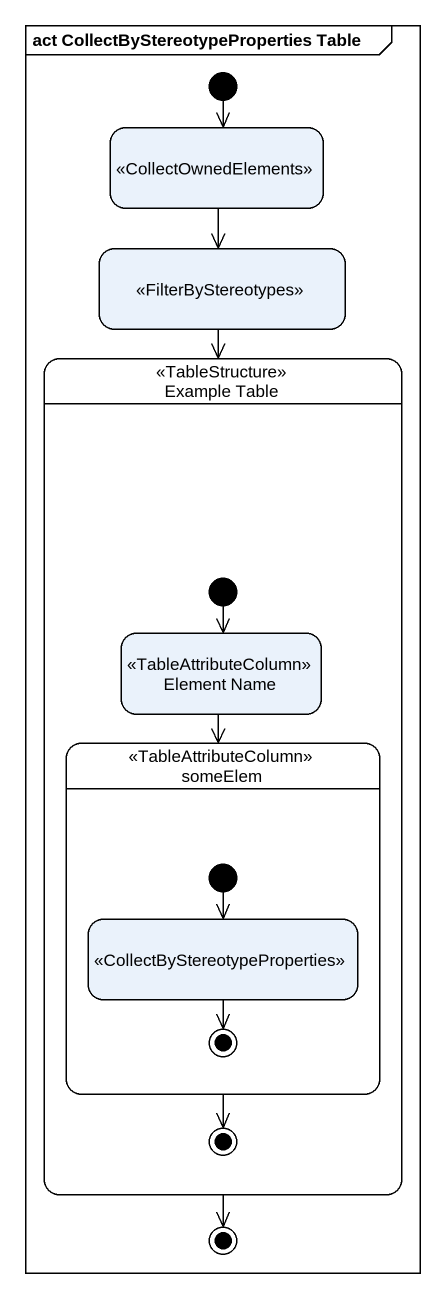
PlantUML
@startuml
mainframe act CollectByStereotypeProperties Table
hide empty description
state " " as state1 <<CollectOwnedElements>>
state " " as state2 <<FilterByStereotypes>>
state "Example Table" as Example_Table <<TableStructure>> {
  state "Element Name" as Element_Name <<TableAttributeColumn>>
  state someElem <<TableAttributeColumn>> {
    state " " as state3 <<CollectByStereotypeProperties>>
    [*] --> state3
    state3 --> [*]
  }
  [*] --> Element_Name
  someElem --> [*]
}
[*] --> state1
state1 --> state2
state2 --> Example_Table
Element_Name --> someElem
Example_Table --> [*]
@enduml
